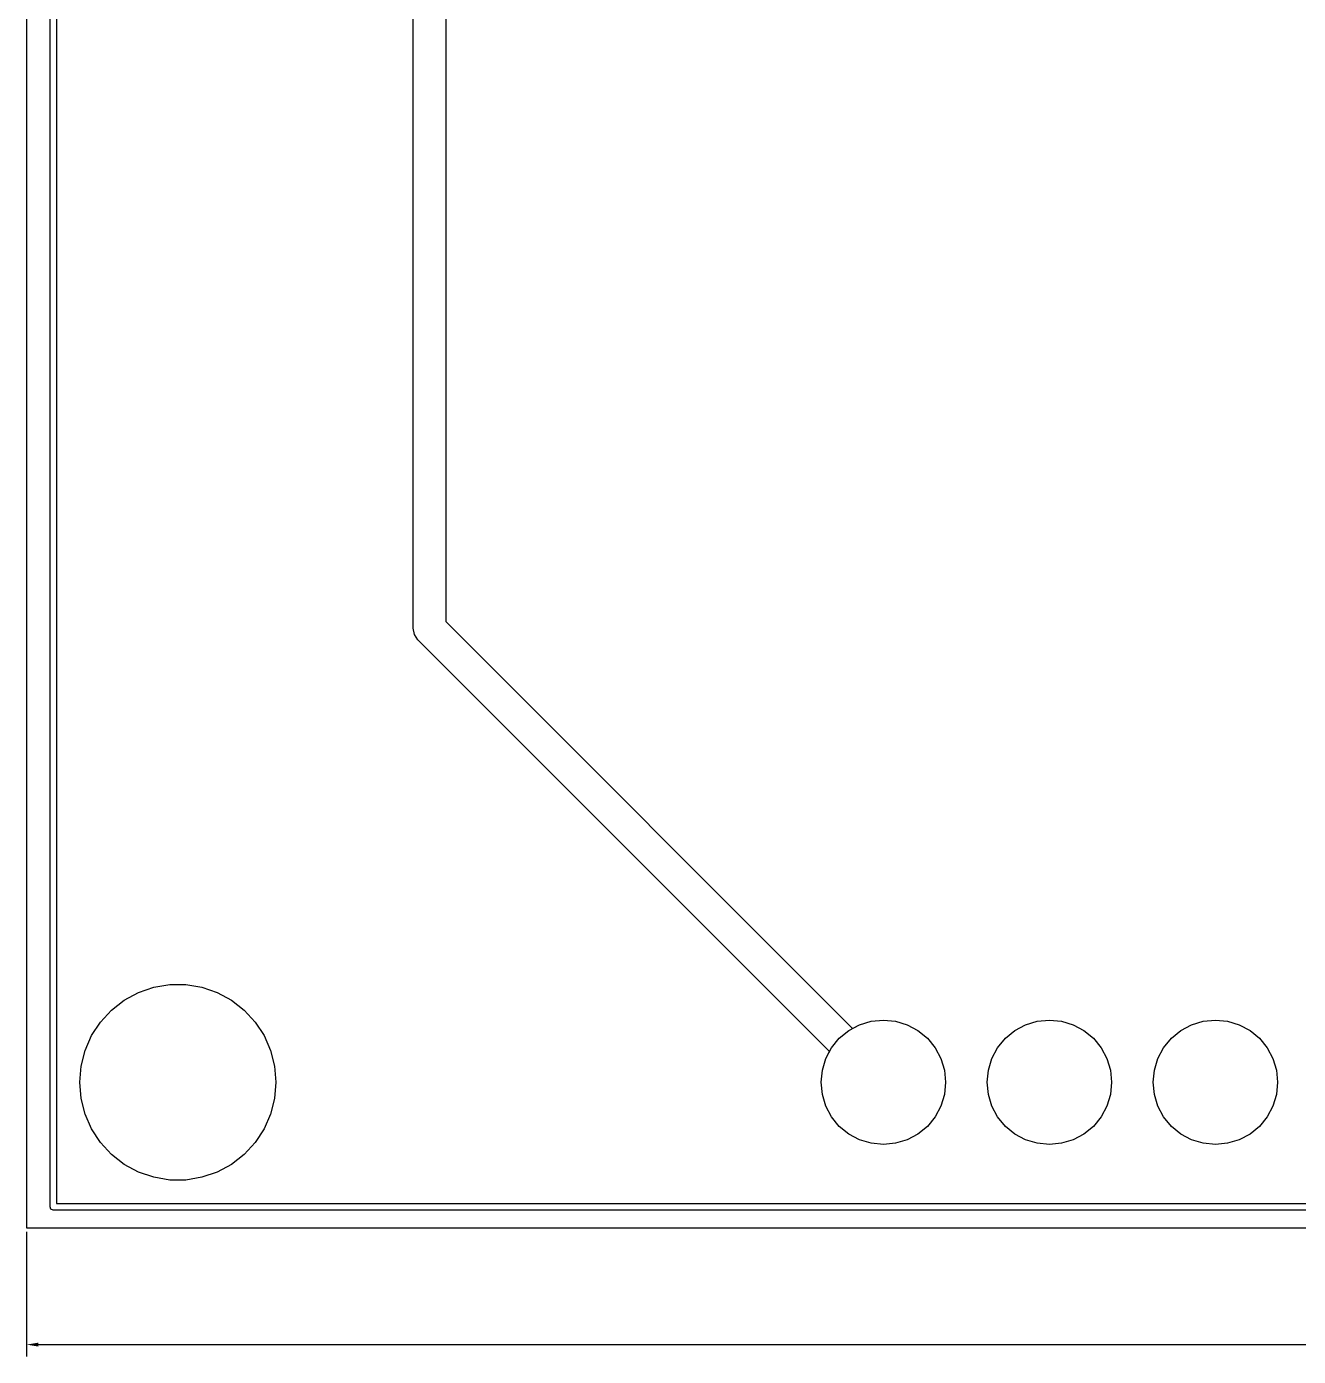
# Model space of a CAD drawing. Header units: millimetres. Extents: x 0 to 489, y -139 to 89.
# Drawn here: x 0.1 to 19.55, y -0.96 to 19.39 of the extents above; entities that cross this region are included whole.
import ezdxf

# ---------------------------------------------------------------- set-up
doc = ezdxf.new("R2010")
doc.units = ezdxf.units.MM
doc.header["$MEASUREMENT"] = 0
doc.layers.get('0').update_dxf_attribs({"linetype": 'CONTINUOUS'})
doc.layers.get('Defpoints').update_dxf_attribs({"linetype": 'CONTINUOUS'})
doc.layers.add('BLACK', color=7, linetype='CONTINUOUS')
doc.dimstyles.get("Standard").update_dxf_attribs({"dimtxt": 0.18, "dimasz": 0.18, "dimexe": 0.18, "dimexo": 0.0625, "dimgap": 0.09, "dimtad": 0, "dimtih": 1, "dimtoh": 1, "dimdec": 4, "dimzin": 0, "dimdsep": 46, "dimtxsty": 'Standard', "dimcen": 0.09, "dimadec": 0, "dimazin": 0, "dimtfac": 1, "dimtdec": 4, "dimtofl": 0, "dimtmove": 0, "dimatfit": 3, "dimfxl": 1, "dimtolj": 1, "dimtzin": 0, "dimarcsym": 0})

# ---------------------------------------------------------------- blocks, each defined once
blk = doc.blocks.new('*D1')
at = {"color": 0, "linetype": 'Continuous', "lineweight": -2, "transparency": 16777216}
for p, q in [((0.096, 0.947), (0.096, -0.958)), ((63.096, 0.947), (63.096, -0.958)), ((0.276, -0.778), (31.026, -0.778)), ((62.916, -0.778), (32.166, -0.778))]:
    blk.add_line(p, q, dxfattribs=at)
at = {"color": 0, "linetype": 'Continuous', "transparency": 16777216}
for points in [[(0.276, -0.748), (0.276, -0.808), (0.096, -0.778)], [(62.916, -0.748), (62.916, -0.808), (63.096, -0.778)]]:
    blk.add_solid(points, dxfattribs=at)
at = {"layer": 'Defpoints', "color": 0, "linetype": 'Continuous', "transparency": 16777216}
for p in [(0.096, 1.01), (63.096, 1.01), (0.096, -0.778)]:
    blk.add_point(p, dxfattribs=at)
at = {"color": 0, "linetype": 'Continuous', "transparency": 16777216, "insert": (31.596, -0.778), "char_height": 0.18, "attachment_point": 5}
blk.add_mtext('\\A1;63.0000', dxfattribs=at)

msp = doc.modelspace()

# ---------------------------------------------------------------- linework, layer by layer
at = {"linetype": 'Continuous'}
msp.add_lwpolyline([(0.09581, 1.00993), (63.09581, 1.00993), (63.09581, 55.00993), (0.09581, 55.00993)], close=True, dxfattribs=at)
at = {"layer": 'BLACK', "linetype": 'Continuous'}
for p, q in [((0.45407, 1.33039), (0.45407, 54.67039)), ((0.55407, 54.62039), (0.55407, 1.38039)), ((6.00907, 10.18039), (6.00907, 26.50349)), ((6.50907, 26.50349), (6.50907, 10.28399)), ((6.02807, 10.08469), (6.00907, 10.18039)), ((6.50907, 10.28399), (12.73407, 4.05939)), ((6.08207, 10.00359), (6.02807, 10.08469)), ((12.38007, 3.70539), (6.08207, 10.00359)), ((1.80607, 4.60939), (2.04107, 4.68939)), ((1.80607, 4.60939), (2.04107, 4.68939)), ((2.04107, 4.68939), (2.28507, 4.73039)), ((2.04107, 4.68939), (2.28507, 4.73039)), ((2.28507, 4.73039), (2.53307, 4.73039)), ((2.28507, 4.73039), (2.53307, 4.73039)), ((2.53307, 4.73039), (2.77707, 4.68939)), ((2.53307, 4.73039), (2.77707, 4.68939)), ((2.77707, 4.68939), (3.01207, 4.60939)), ((2.77707, 4.68939), (3.01207, 4.60939)), ((1.39307, 4.33939), (1.58907, 4.49139)), ((1.39307, 4.33939), (1.58907, 4.49139)), ((1.58907, 4.49139), (1.80607, 4.60939)), ((1.58907, 4.49139), (1.80607, 4.60939)), ((3.01207, 4.60939), (3.22907, 4.49139)), ((3.01207, 4.60939), (3.22907, 4.49139)), ((3.22907, 4.49139), (3.42507, 4.33939)), ((3.22907, 4.49139), (3.42507, 4.33939)), ((1.22507, 4.15639), (1.39307, 4.33939)), ((1.22507, 4.15639), (1.39307, 4.33939)), ((3.42507, 4.33939), (3.59307, 4.15639)), ((3.42507, 4.33939), (3.59307, 4.15639)), ((1.09007, 3.94939), (1.22507, 4.15639)), ((1.09007, 3.94939), (1.22507, 4.15639)), ((3.59307, 4.15639), (3.72807, 3.94939)), ((3.59307, 4.15639), (3.72807, 3.94939)), ((12.67507, 4.02739), (12.83907, 4.11539)), ((12.67507, 4.02739), (12.83907, 4.11539)), ((12.67507, 4.02739), (12.83907, 4.11539)), ((12.73407, 4.05939), (12.83907, 4.11539)), ((12.83907, 4.11539), (13.01807, 4.16939)), ((12.83907, 4.11539), (13.01807, 4.16939)), ((12.83907, 4.11539), (13.01807, 4.16939)), ((12.83907, 4.11539), (13.01807, 4.16939)), ((13.01807, 4.16939), (13.20407, 4.18739)), ((13.01807, 4.16939), (13.20407, 4.18739)), ((13.01807, 4.16939), (13.20407, 4.18739)), ((13.01807, 4.16939), (13.20407, 4.18739)), ((13.20407, 4.18739), (13.39007, 4.16939)), ((13.20407, 4.18739), (13.39007, 4.16939)), ((13.20407, 4.18739), (13.39007, 4.16939)), ((13.20407, 4.18739), (13.39007, 4.16939)), ((13.39007, 4.16939), (13.56907, 4.11539)), ((13.39007, 4.16939), (13.56907, 4.11539)), ((13.39007, 4.16939), (13.56907, 4.11539)), ((13.39007, 4.16939), (13.56907, 4.11539)), ((13.56907, 4.11539), (13.73307, 4.02739)), ((13.56907, 4.11539), (13.73307, 4.02739)), ((13.56907, 4.11539), (13.73307, 4.02739)), ((13.56907, 4.11539), (13.73307, 4.02739)), ((15.21507, 4.02739), (15.37907, 4.11539)), ((15.21507, 4.02739), (15.37907, 4.11539)), ((15.21507, 4.02739), (15.37907, 4.11539)), ((15.21507, 4.02739), (15.37907, 4.11539)), ((15.37907, 4.11539), (15.55807, 4.16939)), ((15.37907, 4.11539), (15.55807, 4.16939)), ((15.37907, 4.11539), (15.55807, 4.16939)), ((15.37907, 4.11539), (15.55807, 4.16939)), ((15.55807, 4.16939), (15.74407, 4.18739)), ((15.55807, 4.16939), (15.74407, 4.18739)), ((15.55807, 4.16939), (15.74407, 4.18739)), ((15.55807, 4.16939), (15.74407, 4.18739)), ((15.74407, 4.18739), (15.93007, 4.16939)), ((15.74407, 4.18739), (15.93007, 4.16939)), ((15.74407, 4.18739), (15.93007, 4.16939)), ((15.74407, 4.18739), (15.93007, 4.16939)), ((15.93007, 4.16939), (16.10907, 4.11539)), ((15.93007, 4.16939), (16.10907, 4.11539)), ((15.93007, 4.16939), (16.10907, 4.11539)), ((15.93007, 4.16939), (16.10907, 4.11539)), ((16.10907, 4.11539), (16.27307, 4.02739)), ((16.10907, 4.11539), (16.27307, 4.02739)), ((16.10907, 4.11539), (16.27307, 4.02739)), ((16.10907, 4.11539), (16.27307, 4.02739)), ((17.75507, 4.02739), (17.91907, 4.11539)), ((17.75507, 4.02739), (17.91907, 4.11539)), ((17.75507, 4.02739), (17.91907, 4.11539)), ((17.75507, 4.02739), (17.91907, 4.11539)), ((17.91907, 4.11539), (18.09807, 4.16939)), ((17.91907, 4.11539), (18.09807, 4.16939)), ((17.91907, 4.11539), (18.09807, 4.16939)), ((17.91907, 4.11539), (18.09807, 4.16939)), ((18.09807, 4.16939), (18.28407, 4.18739)), ((18.09807, 4.16939), (18.28407, 4.18739)), ((18.09807, 4.16939), (18.28407, 4.18739)), ((18.09807, 4.16939), (18.28407, 4.18739)), ((18.28407, 4.18739), (18.47007, 4.16939)), ((18.28407, 4.18739), (18.47007, 4.16939)), ((18.28407, 4.18739), (18.47007, 4.16939)), ((18.28407, 4.18739), (18.47007, 4.16939)), ((18.47007, 4.16939), (18.64907, 4.11539)), ((18.47007, 4.16939), (18.64907, 4.11539)), ((18.47007, 4.16939), (18.64907, 4.11539)), ((18.47007, 4.16939), (18.64907, 4.11539)), ((18.64907, 4.11539), (18.81307, 4.02739)), ((18.64907, 4.11539), (18.81307, 4.02739)), ((18.64907, 4.11539), (18.81307, 4.02739)), ((18.64907, 4.11539), (18.81307, 4.02739)), ((0.99007, 3.72239), (1.09007, 3.94939)), ((0.99007, 3.72239), (1.09007, 3.94939)), ((3.72807, 3.94939), (3.82807, 3.72239)), ((3.72807, 3.94939), (3.82807, 3.72239)), ((12.41207, 3.76439), (12.53007, 3.90939)), ((12.41207, 3.76439), (12.53007, 3.90939)), ((12.41207, 3.76439), (12.53007, 3.90939)), ((12.53007, 3.90939), (12.67507, 4.02739)), ((12.53007, 3.90939), (12.67507, 4.02739)), ((12.53007, 3.90939), (12.67507, 4.02739)), ((13.73307, 4.02739), (13.87807, 3.90939)), ((13.73307, 4.02739), (13.87807, 3.90939)), ((13.73307, 4.02739), (13.87807, 3.90939)), ((13.73307, 4.02739), (13.87807, 3.90939)), ((13.87807, 3.90939), (13.99607, 3.76439)), ((13.87807, 3.90939), (13.99607, 3.76439)), ((13.87807, 3.90939), (13.99607, 3.76439)), ((13.87807, 3.90939), (13.99607, 3.76439)), ((14.95207, 3.76439), (15.07007, 3.90939)), ((14.95207, 3.76439), (15.07007, 3.90939)), ((14.95207, 3.76439), (15.07007, 3.90939)), ((14.95207, 3.76439), (15.07007, 3.90939)), ((15.07007, 3.90939), (15.21507, 4.02739)), ((15.07007, 3.90939), (15.21507, 4.02739)), ((15.07007, 3.90939), (15.21507, 4.02739)), ((15.07007, 3.90939), (15.21507, 4.02739)), ((16.27307, 4.02739), (16.41807, 3.90939)), ((16.27307, 4.02739), (16.41807, 3.90939)), ((16.27307, 4.02739), (16.41807, 3.90939)), ((16.27307, 4.02739), (16.41807, 3.90939)), ((16.41807, 3.90939), (16.53607, 3.76439)), ((16.41807, 3.90939), (16.53607, 3.76439)), ((16.41807, 3.90939), (16.53607, 3.76439)), ((16.41807, 3.90939), (16.53607, 3.76439)), ((17.49207, 3.76439), (17.61007, 3.90939)), ((17.49207, 3.76439), (17.61007, 3.90939)), ((17.49207, 3.76439), (17.61007, 3.90939)), ((17.49207, 3.76439), (17.61007, 3.90939)), ((17.61007, 3.90939), (17.75507, 4.02739)), ((17.61007, 3.90939), (17.75507, 4.02739)), ((17.61007, 3.90939), (17.75507, 4.02739)), ((17.61007, 3.90939), (17.75507, 4.02739)), ((18.81307, 4.02739), (18.95807, 3.90939)), ((18.81307, 4.02739), (18.95807, 3.90939)), ((18.81307, 4.02739), (18.95807, 3.90939)), ((18.81307, 4.02739), (18.95807, 3.90939)), ((18.95807, 3.90939), (19.07607, 3.76439)), ((18.95807, 3.90939), (19.07607, 3.76439)), ((18.95807, 3.90939), (19.07607, 3.76439)), ((18.95807, 3.90939), (19.07607, 3.76439)), ((0.92907, 3.48239), (0.99007, 3.72239)), ((0.92907, 3.48239), (0.99007, 3.72239)), ((3.82807, 3.72239), (3.88907, 3.48239)), ((3.82807, 3.72239), (3.88907, 3.48239)), ((12.32407, 3.60039), (12.41207, 3.76439)), ((12.32407, 3.60039), (12.41207, 3.76439)), ((12.32407, 3.60039), (12.41207, 3.76439)), ((12.32407, 3.60039), (12.38007, 3.70539)), ((13.99607, 3.76439), (14.08407, 3.60039)), ((13.99607, 3.76439), (14.08407, 3.60039)), ((13.99607, 3.76439), (14.08407, 3.60039)), ((13.99607, 3.76439), (14.08407, 3.60039)), ((14.86407, 3.60039), (14.95207, 3.76439)), ((14.86407, 3.60039), (14.95207, 3.76439)), ((14.86407, 3.60039), (14.95207, 3.76439)), ((14.86407, 3.60039), (14.95207, 3.76439)), ((16.53607, 3.76439), (16.62407, 3.60039)), ((16.53607, 3.76439), (16.62407, 3.60039)), ((16.53607, 3.76439), (16.62407, 3.60039)), ((16.53607, 3.76439), (16.62407, 3.60039)), ((17.40407, 3.60039), (17.49207, 3.76439)), ((17.40407, 3.60039), (17.49207, 3.76439)), ((17.40407, 3.60039), (17.49207, 3.76439)), ((17.40407, 3.60039), (17.49207, 3.76439)), ((19.07607, 3.76439), (19.16407, 3.60039)), ((19.07607, 3.76439), (19.16407, 3.60039)), ((19.07607, 3.76439), (19.16407, 3.60039)), ((19.07607, 3.76439), (19.16407, 3.60039)), ((0.90907, 3.23539), (0.92907, 3.48239)), ((0.90907, 3.23539), (0.92907, 3.48239)), ((3.88907, 3.48239), (3.90907, 3.23539)), ((3.88907, 3.48239), (3.90907, 3.23539)), ((12.27007, 3.42139), (12.32407, 3.60039)), ((12.27007, 3.42139), (12.32407, 3.60039)), ((12.27007, 3.42139), (12.32407, 3.60039)), ((12.27007, 3.42139), (12.32407, 3.60039)), ((14.08407, 3.60039), (14.13807, 3.42139)), ((14.08407, 3.60039), (14.13807, 3.42139)), ((14.08407, 3.60039), (14.13807, 3.42139)), ((14.08407, 3.60039), (14.13807, 3.42139)), ((14.81007, 3.42139), (14.86407, 3.60039)), ((14.81007, 3.42139), (14.86407, 3.60039)), ((14.81007, 3.42139), (14.86407, 3.60039)), ((14.81007, 3.42139), (14.86407, 3.60039)), ((16.62407, 3.60039), (16.67807, 3.42139)), ((16.62407, 3.60039), (16.67807, 3.42139)), ((16.62407, 3.60039), (16.67807, 3.42139)), ((16.62407, 3.60039), (16.67807, 3.42139)), ((17.35007, 3.42139), (17.40407, 3.60039)), ((17.35007, 3.42139), (17.40407, 3.60039)), ((17.35007, 3.42139), (17.40407, 3.60039)), ((17.35007, 3.42139), (17.40407, 3.60039)), ((19.16407, 3.60039), (19.21807, 3.42139)), ((19.16407, 3.60039), (19.21807, 3.42139)), ((19.16407, 3.60039), (19.21807, 3.42139)), ((19.16407, 3.60039), (19.21807, 3.42139)), ((12.25107, 3.23539), (12.27007, 3.42139)), ((12.25107, 3.23539), (12.27007, 3.42139)), ((12.25107, 3.23539), (12.27007, 3.42139)), ((12.25107, 3.23539), (12.27007, 3.42139)), ((14.13807, 3.42139), (14.15607, 3.23539)), ((14.13807, 3.42139), (14.15607, 3.23539)), ((14.13807, 3.42139), (14.15607, 3.23539)), ((14.13807, 3.42139), (14.15607, 3.23539)), ((14.79107, 3.23539), (14.81007, 3.42139)), ((14.79107, 3.23539), (14.81007, 3.42139)), ((14.79107, 3.23539), (14.81007, 3.42139)), ((14.79107, 3.23539), (14.81007, 3.42139)), ((16.67807, 3.42139), (16.69607, 3.23539)), ((16.67807, 3.42139), (16.69607, 3.23539)), ((16.67807, 3.42139), (16.69607, 3.23539)), ((16.67807, 3.42139), (16.69607, 3.23539)), ((17.33107, 3.23539), (17.35007, 3.42139)), ((17.33107, 3.23539), (17.35007, 3.42139)), ((17.33107, 3.23539), (17.35007, 3.42139)), ((17.33107, 3.23539), (17.35007, 3.42139)), ((19.21807, 3.42139), (19.23607, 3.23539)), ((19.21807, 3.42139), (19.23607, 3.23539)), ((19.21807, 3.42139), (19.23607, 3.23539)), ((19.21807, 3.42139), (19.23607, 3.23539)), ((0.92907, 2.98839), (0.90907, 3.23539)), ((0.92907, 2.98839), (0.90907, 3.23539)), ((3.90907, 3.23539), (3.88907, 2.98839)), ((3.90907, 3.23539), (3.88907, 2.98839)), ((12.27007, 3.04939), (12.25107, 3.23539)), ((12.27007, 3.04939), (12.25107, 3.23539)), ((12.27007, 3.04939), (12.25107, 3.23539)), ((12.27007, 3.04939), (12.25107, 3.23539)), ((14.15607, 3.23539), (14.13807, 3.04939)), ((14.15607, 3.23539), (14.13807, 3.04939)), ((14.15607, 3.23539), (14.13807, 3.04939)), ((14.15607, 3.23539), (14.13807, 3.04939)), ((14.81007, 3.04939), (14.79107, 3.23539)), ((14.81007, 3.04939), (14.79107, 3.23539)), ((14.81007, 3.04939), (14.79107, 3.23539)), ((14.81007, 3.04939), (14.79107, 3.23539)), ((16.69607, 3.23539), (16.67807, 3.04939)), ((16.69607, 3.23539), (16.67807, 3.04939)), ((16.69607, 3.23539), (16.67807, 3.04939)), ((16.69607, 3.23539), (16.67807, 3.04939)), ((17.35007, 3.04939), (17.33107, 3.23539)), ((17.35007, 3.04939), (17.33107, 3.23539)), ((17.35007, 3.04939), (17.33107, 3.23539)), ((17.35007, 3.04939), (17.33107, 3.23539)), ((19.23607, 3.23539), (19.21807, 3.04939)), ((19.23607, 3.23539), (19.21807, 3.04939)), ((19.23607, 3.23539), (19.21807, 3.04939)), ((19.23607, 3.23539), (19.21807, 3.04939)), ((0.99007, 2.74839), (0.92907, 2.98839)), ((0.99007, 2.74839), (0.92907, 2.98839)), ((3.88907, 2.98839), (3.82807, 2.74839)), ((3.88907, 2.98839), (3.82807, 2.74839)), ((12.32407, 2.87039), (12.27007, 3.04939)), ((12.32407, 2.87039), (12.27007, 3.04939)), ((12.32407, 2.87039), (12.27007, 3.04939)), ((12.32407, 2.87039), (12.27007, 3.04939)), ((12.41207, 2.70639), (12.32407, 2.87039)), ((12.41207, 2.70639), (12.32407, 2.87039)), ((12.41207, 2.70639), (12.32407, 2.87039)), ((12.41207, 2.70639), (12.32407, 2.87039)), ((14.08407, 2.87039), (13.99607, 2.70639)), ((14.08407, 2.87039), (13.99607, 2.70639)), ((14.08407, 2.87039), (13.99607, 2.70639)), ((14.08407, 2.87039), (13.99607, 2.70639)), ((14.13807, 3.04939), (14.08407, 2.87039)), ((14.13807, 3.04939), (14.08407, 2.87039)), ((14.13807, 3.04939), (14.08407, 2.87039)), ((14.13807, 3.04939), (14.08407, 2.87039)), ((14.86407, 2.87039), (14.81007, 3.04939)), ((14.86407, 2.87039), (14.81007, 3.04939)), ((14.86407, 2.87039), (14.81007, 3.04939)), ((14.86407, 2.87039), (14.81007, 3.04939)), ((14.95207, 2.70639), (14.86407, 2.87039)), ((14.95207, 2.70639), (14.86407, 2.87039)), ((14.95207, 2.70639), (14.86407, 2.87039)), ((14.95207, 2.70639), (14.86407, 2.87039)), ((16.62407, 2.87039), (16.53607, 2.70639)), ((16.62407, 2.87039), (16.53607, 2.70639)), ((16.62407, 2.87039), (16.53607, 2.70639)), ((16.62407, 2.87039), (16.53607, 2.70639)), ((16.67807, 3.04939), (16.62407, 2.87039)), ((16.67807, 3.04939), (16.62407, 2.87039)), ((16.67807, 3.04939), (16.62407, 2.87039)), ((16.67807, 3.04939), (16.62407, 2.87039)), ((17.40407, 2.87039), (17.35007, 3.04939)), ((17.40407, 2.87039), (17.35007, 3.04939)), ((17.40407, 2.87039), (17.35007, 3.04939)), ((17.40407, 2.87039), (17.35007, 3.04939)), ((17.49207, 2.70639), (17.40407, 2.87039)), ((17.49207, 2.70639), (17.40407, 2.87039)), ((17.49207, 2.70639), (17.40407, 2.87039)), ((17.49207, 2.70639), (17.40407, 2.87039)), ((19.16407, 2.87039), (19.07607, 2.70639)), ((19.16407, 2.87039), (19.07607, 2.70639)), ((19.16407, 2.87039), (19.07607, 2.70639)), ((19.16407, 2.87039), (19.07607, 2.70639)), ((19.21807, 3.04939), (19.16407, 2.87039)), ((19.21807, 3.04939), (19.16407, 2.87039)), ((19.21807, 3.04939), (19.16407, 2.87039)), ((19.21807, 3.04939), (19.16407, 2.87039)), ((1.09007, 2.52139), (0.99007, 2.74839)), ((1.09007, 2.52139), (0.99007, 2.74839)), ((3.82807, 2.74839), (3.72807, 2.52139)), ((3.82807, 2.74839), (3.72807, 2.52139)), ((12.53007, 2.56139), (12.41207, 2.70639)), ((12.53007, 2.56139), (12.41207, 2.70639)), ((12.53007, 2.56139), (12.41207, 2.70639)), ((12.53007, 2.56139), (12.41207, 2.70639)), ((13.99607, 2.70639), (13.87807, 2.56139)), ((13.99607, 2.70639), (13.87807, 2.56139)), ((13.99607, 2.70639), (13.87807, 2.56139)), ((13.99607, 2.70639), (13.87807, 2.56139)), ((15.07007, 2.56139), (14.95207, 2.70639)), ((15.07007, 2.56139), (14.95207, 2.70639)), ((15.07007, 2.56139), (14.95207, 2.70639)), ((15.07007, 2.56139), (14.95207, 2.70639)), ((16.53607, 2.70639), (16.41807, 2.56139)), ((16.53607, 2.70639), (16.41807, 2.56139)), ((16.53607, 2.70639), (16.41807, 2.56139)), ((16.53607, 2.70639), (16.41807, 2.56139)), ((17.61007, 2.56139), (17.49207, 2.70639)), ((17.61007, 2.56139), (17.49207, 2.70639)), ((17.61007, 2.56139), (17.49207, 2.70639)), ((17.61007, 2.56139), (17.49207, 2.70639)), ((19.07607, 2.70639), (18.95807, 2.56139)), ((19.07607, 2.70639), (18.95807, 2.56139)), ((19.07607, 2.70639), (18.95807, 2.56139)), ((19.07607, 2.70639), (18.95807, 2.56139)), ((1.22507, 2.31439), (1.09007, 2.52139)), ((1.22507, 2.31439), (1.09007, 2.52139)), ((3.72807, 2.52139), (3.59307, 2.31439)), ((3.72807, 2.52139), (3.59307, 2.31439)), ((12.67507, 2.44339), (12.53007, 2.56139)), ((12.67507, 2.44339), (12.53007, 2.56139)), ((12.67507, 2.44339), (12.53007, 2.56139)), ((12.67507, 2.44339), (12.53007, 2.56139)), ((12.83907, 2.35539), (12.67507, 2.44339)), ((12.83907, 2.35539), (12.67507, 2.44339)), ((12.83907, 2.35539), (12.67507, 2.44339)), ((12.83907, 2.35539), (12.67507, 2.44339)), ((13.73307, 2.44339), (13.56907, 2.35539)), ((13.73307, 2.44339), (13.56907, 2.35539)), ((13.73307, 2.44339), (13.56907, 2.35539)), ((13.73307, 2.44339), (13.56907, 2.35539)), ((13.87807, 2.56139), (13.73307, 2.44339)), ((13.87807, 2.56139), (13.73307, 2.44339)), ((13.87807, 2.56139), (13.73307, 2.44339)), ((13.87807, 2.56139), (13.73307, 2.44339)), ((15.21507, 2.44339), (15.07007, 2.56139)), ((15.21507, 2.44339), (15.07007, 2.56139)), ((15.21507, 2.44339), (15.07007, 2.56139)), ((15.21507, 2.44339), (15.07007, 2.56139)), ((15.37907, 2.35539), (15.21507, 2.44339)), ((15.37907, 2.35539), (15.21507, 2.44339)), ((15.37907, 2.35539), (15.21507, 2.44339)), ((15.37907, 2.35539), (15.21507, 2.44339)), ((16.27307, 2.44339), (16.10907, 2.35539)), ((16.27307, 2.44339), (16.10907, 2.35539)), ((16.27307, 2.44339), (16.10907, 2.35539)), ((16.27307, 2.44339), (16.10907, 2.35539)), ((16.41807, 2.56139), (16.27307, 2.44339)), ((16.41807, 2.56139), (16.27307, 2.44339)), ((16.41807, 2.56139), (16.27307, 2.44339)), ((16.41807, 2.56139), (16.27307, 2.44339)), ((17.75507, 2.44339), (17.61007, 2.56139)), ((17.75507, 2.44339), (17.61007, 2.56139)), ((17.75507, 2.44339), (17.61007, 2.56139)), ((17.75507, 2.44339), (17.61007, 2.56139)), ((17.91907, 2.35539), (17.75507, 2.44339)), ((17.91907, 2.35539), (17.75507, 2.44339)), ((17.91907, 2.35539), (17.75507, 2.44339)), ((17.91907, 2.35539), (17.75507, 2.44339)), ((18.81307, 2.44339), (18.64907, 2.35539)), ((18.81307, 2.44339), (18.64907, 2.35539)), ((18.81307, 2.44339), (18.64907, 2.35539)), ((18.81307, 2.44339), (18.64907, 2.35539)), ((18.95807, 2.56139), (18.81307, 2.44339)), ((18.95807, 2.56139), (18.81307, 2.44339)), ((18.95807, 2.56139), (18.81307, 2.44339)), ((18.95807, 2.56139), (18.81307, 2.44339)), ((1.39307, 2.13139), (1.22507, 2.31439)), ((1.39307, 2.13139), (1.22507, 2.31439)), ((3.59307, 2.31439), (3.42507, 2.13139)), ((3.59307, 2.31439), (3.42507, 2.13139)), ((13.01807, 2.30139), (12.83907, 2.35539)), ((13.01807, 2.30139), (12.83907, 2.35539)), ((13.01807, 2.30139), (12.83907, 2.35539)), ((13.01807, 2.30139), (12.83907, 2.35539)), ((13.20407, 2.28239), (13.01807, 2.30139)), ((13.20407, 2.28239), (13.01807, 2.30139)), ((13.20407, 2.28239), (13.01807, 2.30139)), ((13.20407, 2.28239), (13.01807, 2.30139)), ((13.39007, 2.30139), (13.20407, 2.28239)), ((13.39007, 2.30139), (13.20407, 2.28239)), ((13.39007, 2.30139), (13.20407, 2.28239)), ((13.39007, 2.30139), (13.20407, 2.28239)), ((13.56907, 2.35539), (13.39007, 2.30139)), ((13.56907, 2.35539), (13.39007, 2.30139)), ((13.56907, 2.35539), (13.39007, 2.30139)), ((13.56907, 2.35539), (13.39007, 2.30139)), ((15.55807, 2.30139), (15.37907, 2.35539)), ((15.55807, 2.30139), (15.37907, 2.35539)), ((15.55807, 2.30139), (15.37907, 2.35539)), ((15.55807, 2.30139), (15.37907, 2.35539)), ((15.74407, 2.28239), (15.55807, 2.30139)), ((15.74407, 2.28239), (15.55807, 2.30139)), ((15.74407, 2.28239), (15.55807, 2.30139)), ((15.74407, 2.28239), (15.55807, 2.30139)), ((15.93007, 2.30139), (15.74407, 2.28239)), ((15.93007, 2.30139), (15.74407, 2.28239)), ((15.93007, 2.30139), (15.74407, 2.28239)), ((15.93007, 2.30139), (15.74407, 2.28239)), ((16.10907, 2.35539), (15.93007, 2.30139)), ((16.10907, 2.35539), (15.93007, 2.30139)), ((16.10907, 2.35539), (15.93007, 2.30139)), ((16.10907, 2.35539), (15.93007, 2.30139)), ((18.09807, 2.30139), (17.91907, 2.35539)), ((18.09807, 2.30139), (17.91907, 2.35539)), ((18.09807, 2.30139), (17.91907, 2.35539)), ((18.09807, 2.30139), (17.91907, 2.35539)), ((18.28407, 2.28239), (18.09807, 2.30139)), ((18.28407, 2.28239), (18.09807, 2.30139)), ((18.28407, 2.28239), (18.09807, 2.30139)), ((18.28407, 2.28239), (18.09807, 2.30139)), ((18.47007, 2.30139), (18.28407, 2.28239)), ((18.47007, 2.30139), (18.28407, 2.28239)), ((18.47007, 2.30139), (18.28407, 2.28239)), ((18.47007, 2.30139), (18.28407, 2.28239)), ((18.64907, 2.35539), (18.47007, 2.30139)), ((18.64907, 2.35539), (18.47007, 2.30139)), ((18.64907, 2.35539), (18.47007, 2.30139)), ((18.64907, 2.35539), (18.47007, 2.30139)), ((1.58907, 1.97939), (1.39307, 2.13139)), ((1.58907, 1.97939), (1.39307, 2.13139)), ((3.42507, 2.13139), (3.22907, 1.97939)), ((3.42507, 2.13139), (3.22907, 1.97939)), ((1.80607, 1.86139), (1.58907, 1.97939)), ((1.80607, 1.86139), (1.58907, 1.97939)), ((2.04107, 1.78139), (1.80607, 1.86139)), ((2.04107, 1.78139), (1.80607, 1.86139)), ((3.01207, 1.86139), (2.77707, 1.78139)), ((3.01207, 1.86139), (2.77707, 1.78139)), ((3.22907, 1.97939), (3.01207, 1.86139)), ((3.22907, 1.97939), (3.01207, 1.86139)), ((2.28507, 1.74039), (2.04107, 1.78139)), ((2.28507, 1.74039), (2.04107, 1.78139)), ((2.53307, 1.74039), (2.28507, 1.74039)), ((2.53307, 1.74039), (2.28507, 1.74039)), ((2.77707, 1.78139), (2.53307, 1.74039)), ((2.77707, 1.78139), (2.53307, 1.74039)), ((0.46907, 1.29539), (0.45407, 1.33039)), ((0.45407, 1.33039), (0.45407, 1.33039)), ((0.50407, 1.28039), (0.46907, 1.29539)), ((62.73407, 1.28039), (0.50407, 1.28039)), ((0.55407, 1.38039), (62.68407, 1.38039))]:
    msp.add_line(p, q, dxfattribs=at)

# ---------------------------------------------------------------- dimensions: what is measured, and where the dimension line sits
at = {"linetype": 'Continuous'}
dim = msp.add_linear_dim(base=(0.09581, -0.77827), p1=(63.09581, 1.00993), p2=(0.09581, 1.00993), dimstyle='Standard', dxfattribs=at)
dim.commit()
dim.dimension.update_dxf_attribs({"geometry": '*D1', "text_midpoint": (31.59581, -0.77827)})

doc.saveas('drawing.dxf')
